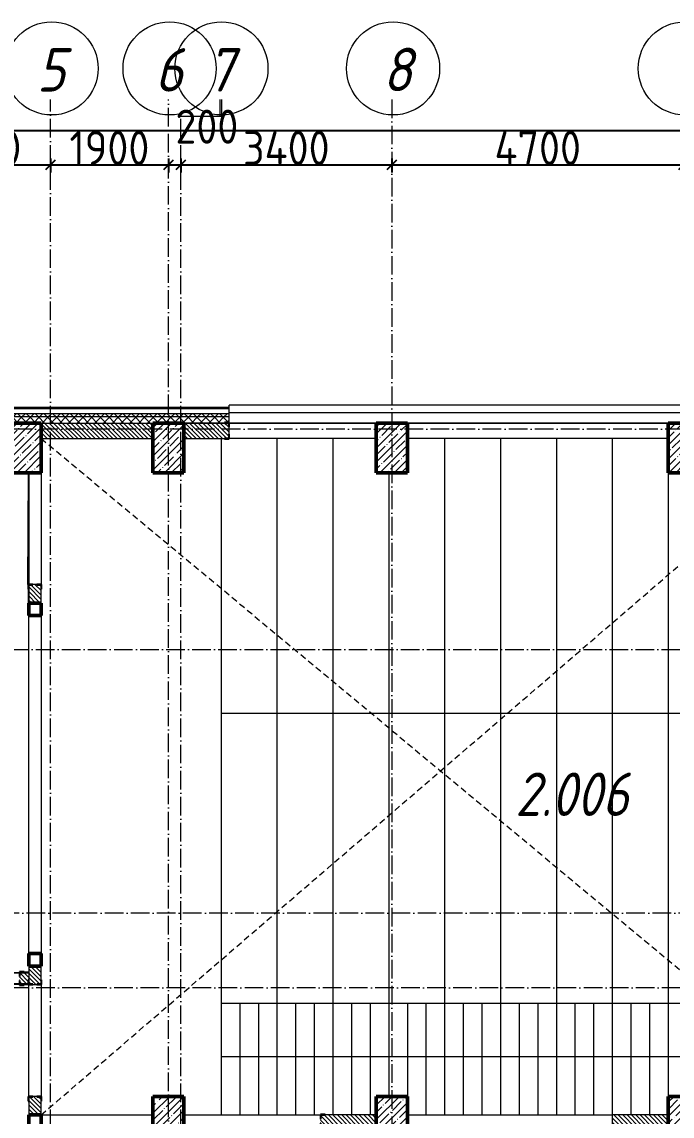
# Model space of a CAD drawing. Header units: millimetres. Extents: x -12989 to 629078, y -109036 to 555275.
# Drawn here: x 523858 to 534333, y 165297 to 182930 of the extents above; entities that cross this region are included whole.
import ezdxf

# ---------------------------------------------------------------- set-up
doc = ezdxf.new("R2010")
doc.units = ezdxf.units.MM
doc.linetypes.add('200_ШТРИХ_ш1п0_6_', pattern=[160, 100, -60])
doc.linetypes.add('50_200_ШТРИХ_1Т_ш5_п1_п1_', pattern=[700, 500, -100, 0, -100])
for name, color, linetype, lineweight in [('A-____-____-DIMS', 7, 'Continuous', 9), ('A-DETL-____-OTLN-3', 7, '200_ШТРИХ_ш1п0_6_', 9), ('A-GENM-____-MCUT', 7, 'Continuous', 25), ('A-GENM-____-OTLN-1', 7, 'Continuous', 25), ('A-GLAZ-____-OTLN', 7, 'Continuous', 9), ('A-WALL-____-MCUT', 7, 'Continuous', 13), ('A-WALL-____-MCUT-1', 7, 'Continuous', 9), ('A-WALL-____-OTLN', 7, 'Continuous', 9), ('A-WALL-____-PATT-1', 7, 'Continuous', 9), ('A-WALL-FNSH-MCUT-1', 7, 'Continuous', 9), ('I-WALL-____-OTLN', 7, 'Continuous', 9), ('S-COLS-____-MCUT', 7, 'Continuous', 50), ('S-COLS-____-OTLN', 7, 'Continuous', 9), ('S-GRID-____-IDEN', 7, 'Continuous', 9), ('S-GRID-____-OTLN', 7, 'Continuous', 9), ('S-GRID-____-OTLN-1', 7, '50_200_ШТРИХ_1Т_ш5_п1_п1_', 9), ('S-STRS-____-OTLN-1', 7, 'Continuous', 9), ('Марки помещений', 7, 'Continuous', 9)]:
    doc.layers.add(name, color=color, linetype=linetype, lineweight=lineweight)
doc.styles.add('ISOCPEUR_I_2', font='isocpeui.ttf', dxfattribs={"width": 0.85, "height": 2.3})
doc.styles.add('ISOCPEUR_I_9', font='isocpeui.ttf', dxfattribs={"width": 0.9, "height": 250})
doc.styles.add('СПДС', font='isocpeur.ttf', dxfattribs={"width": 0.9})
doc.dimstyles.new('ISO-2_5_0_9К_БОЛЬШОЙ_ОСИ', dxfattribs={"dimscale": 304.8, "dimtxt": 248.995294, "dimasz": 0.492126, "dimexe": 0.393701, "dimexo": 0, "dimgap": 0, "dimtad": 1, "dimdec": 0, "dimzin": 0, "dimdsep": 46, "dimtxsty": 'ISOCPEUR_I_9', "dimblk1": 'OBLIQUE', "dimblk2": 'OBLIQUE', "dimsah": 1, "dimcen": 0.09, "dimdle": 0.393701, "dimazin": 0, "dimtfac": 1, "dimtdec": 4, "dimtix": 1, "dimtmove": 0, "dimatfit": 3, "dimfxl": 1, "dimtvp": 1, "dimtolj": 1, "dimtzin": 0, "dimarcsym": 2})
doc.dimstyles.new('ISO-2_5_0_9К_БОЛЬШОЙ_ОСИ_1', dxfattribs={"dimscale": 304.8, "dimtxt": 248.995294, "dimasz": 0.492126, "dimexe": 0.393701, "dimexo": 0, "dimgap": 0, "dimtad": 1, "dimdec": 0, "dimzin": 0, "dimdsep": 46, "dimtxsty": 'ISOCPEUR_I_9', "dimblk1": 'OBLIQUE', "dimblk2": 'OBLIQUE', "dimsah": 1, "dimcen": 0.09, "dimdle": 0.393701, "dimazin": 0, "dimtfac": 1, "dimtdec": 4, "dimtix": 1, "dimtmove": 1, "dimatfit": 3, "dimfxl": 1, "dimtvp": 1, "dimtolj": 1, "dimtzin": 0, "dimarcsym": 2})
doc.dimstyles.new('ISO-2_5_0_9К_БОЛЬШОЙ_ОСИ_2', dxfattribs={"dimscale": 304.8, "dimtxt": 248.995294, "dimasz": 0.492126, "dimexe": 0.393701, "dimexo": 0, "dimgap": 0, "dimtad": 1, "dimdec": 0, "dimzin": 0, "dimdsep": 46, "dimtxsty": 'ISOCPEUR_I_9', "dimblk1": 'OBLIQUE', "dimblk2": 'OBLIQUE', "dimsah": 1, "dimcen": 0.09, "dimdle": 0.393701, "dimazin": 0, "dimtfac": 1, "dimtdec": 4, "dimtix": 1, "dimtmove": 2, "dimatfit": 3, "dimfxl": 1, "dimtvp": 1, "dimtolj": 1, "dimtzin": 0, "dimarcsym": 2})
pattern_1 = [(45, (516567.8, 90784.41), (-70.71068, 70.71068), []), (135, (516567.8, 90784.41), (-70.71068, -70.71068), [])]
pattern_2 = [(135, (516567.8, 90784.41), (-35.35534, -35.35534), [])]

# ---------------------------------------------------------------- blocks, each defined once
blk = doc.blocks.new('BSC_Колонна _Прямоугольная - 500х800-25984396-АР1_План отверстий 2 этажа в осях 1-64_Ю-ЯЯ')
at = {"layer": 'S-COLS-____-OTLN'}
h = blk.add_hatch(dxfattribs=at)
h.set_pattern_fill('FP_14', color=256, style=0, pattern_type=2)
h.set_pattern_definition([(45, (-9650, -85281.04), (-114.04925, 114.04925), []), (45, (-9535.95, -85281.04), (-114.04925, 114.04925), [201.613, -40.323, 3.353, -36.97])])
h.paths.add_polyline_path([(-250, -400), (250, -400), (250, 400), (-250, 400)], flags=0)
at = {"layer": 'S-COLS-____-MCUT'}
for p, q in [((250, 400), (-250, 400)), ((-250, 400), (-250, -400)), ((250, -400), (250, 400)), ((-250, -400), (250, -400))]:
    blk.add_line(p, q, dxfattribs=at)
blk = doc.blocks.new('BSC_Колонна _Прямоугольная - 500х800-V9-АР1_План отверстий 2 этажа в осях 1-64_Ю-ЯЯ')
at = {"layer": 'S-COLS-____-OTLN'}
h = blk.add_hatch(dxfattribs=at)
h.set_pattern_fill('FP_15', color=256, style=0, pattern_type=2)
h.set_pattern_definition([(45, (-9650, -74431.04), (-114.04925, 114.04925), []), (45, (-9535.95, -74431.04), (-114.04925, 114.04925), [201.613, -40.323, 3.353, -36.97])])
h.paths.add_polyline_path([(-250, -400), (250, -400), (250, 400), (-250, 400)], flags=0)
at = {"layer": 'S-COLS-____-MCUT'}
for p, q in [((250, 400), (-250, 400)), ((-250, 400), (-250, -400)), ((250, -400), (250, 400)), ((-250, -400), (250, -400))]:
    blk.add_line(p, q, dxfattribs=at)
blk = doc.blocks.new('BSC_Колонна _Прямоугольная - 500х800-V63-АР1_План отверстий 2 этажа в осях 1-64_Ю-ЯЯ')
at = {"layer": 'S-COLS-____-OTLN'}
h = blk.add_hatch(dxfattribs=at)
h.set_pattern_fill('FP_74', color=256, style=0, pattern_type=2)
h.set_pattern_definition([(45, (-13250, -85281.04), (-114.04925, 114.04925), []), (45, (-13135.95, -85281.04), (-114.04925, 114.04925), [201.613, -40.323, 3.353, -36.97])])
h.paths.add_polyline_path([(-250, -400), (250, -400), (250, 400), (-250, 400)], flags=0)
at = {"layer": 'S-COLS-____-MCUT'}
for p, q in [((250, 400), (-250, 400)), ((-250, 400), (-250, -400)), ((250, -400), (250, 400)), ((-250, -400), (250, -400))]:
    blk.add_line(p, q, dxfattribs=at)
blk = doc.blocks.new('BSC_Колонна _Прямоугольная - 500х800-V64-АР1_План отверстий 2 этажа в осях 1-64_Ю-ЯЯ')
at = {"layer": 'S-COLS-____-OTLN'}
h = blk.add_hatch(dxfattribs=at)
h.set_pattern_fill('FP_75', color=256, style=0, pattern_type=2)
h.set_pattern_definition([(45, (-17950, -85281.04), (-114.04925, 114.04925), []), (45, (-17835.95, -85281.04), (-114.04925, 114.04925), [201.613, -40.323, 3.353, -36.97])])
h.paths.add_polyline_path([(-250, -400), (250, -400), (250, 400), (-250, 400)], flags=0)
at = {"layer": 'S-COLS-____-MCUT'}
for p, q in [((250, 400), (-250, 400)), ((-250, 400), (-250, -400)), ((250, -400), (250, 400)), ((-250, -400), (250, -400))]:
    blk.add_line(p, q, dxfattribs=at)
blk = doc.blocks.new('BSC_Колонна _Прямоугольная - 500х800-V65-АР1_План отверстий 2 этажа в осях 1-64_Ю-ЯЯ')
at = {"layer": 'S-COLS-____-OTLN'}
h = blk.add_hatch(dxfattribs=at)
h.set_pattern_fill('FP_76', color=256, style=0, pattern_type=2)
h.set_pattern_definition([(45, (-13250, -74431.04), (-114.04925, 114.04925), []), (45, (-13135.95, -74431.04), (-114.04925, 114.04925), [201.613, -40.323, 3.353, -36.97])])
h.paths.add_polyline_path([(-250, -400), (250, -400), (250, 400), (-250, 400)], flags=0)
at = {"layer": 'S-COLS-____-MCUT'}
for p, q in [((250, 400), (-250, 400)), ((-250, 400), (-250, -400)), ((250, -400), (250, 400)), ((-250, -400), (250, -400))]:
    blk.add_line(p, q, dxfattribs=at)
blk = doc.blocks.new('BSC_Колонна _Прямоугольная - 500х800-V66-АР1_План отверстий 2 этажа в осях 1-64_Ю-ЯЯ')
at = {"layer": 'S-COLS-____-OTLN'}
h = blk.add_hatch(dxfattribs=at)
h.set_pattern_fill('FP_77', color=256, style=0, pattern_type=2)
h.set_pattern_definition([(45, (-17950, -74431.04), (-114.04925, 114.04925), []), (45, (-17835.95, -74431.04), (-114.04925, 114.04925), [201.613, -40.323, 3.353, -36.97])])
h.paths.add_polyline_path([(-250, -400), (250, -400), (250, 400), (-250, 400)], flags=0)
at = {"layer": 'S-COLS-____-MCUT'}
for p, q in [((250, 400), (-250, 400)), ((-250, 400), (-250, -400)), ((250, -400), (250, 400)), ((-250, -400), (250, -400))]:
    blk.add_line(p, q, dxfattribs=at)
blk = doc.blocks.new('BSC_Колонна _Прямоугольная - 500х800-V91-АР1_План отверстий 2 этажа в осях 1-64_Ю-ЯЯ')
at = {"layer": 'S-COLS-____-OTLN'}
h = blk.add_hatch(dxfattribs=at)
h.set_pattern_fill('FP_104', color=256, style=0, pattern_type=2)
h.set_pattern_definition([(45, (-7350, -85281.04), (-114.04925, 114.04925), []), (45, (-7235.95, -85281.04), (-114.04925, 114.04925), [201.613, -40.323, 3.353, -36.97])])
h.paths.add_polyline_path([(-250, -400), (250, -400), (250, 400), (-250, 400)], flags=0)
at = {"layer": 'S-COLS-____-MCUT'}
for p, q in [((250, 400), (-250, 400)), ((-250, 400), (-250, -400)), ((250, -400), (250, 400)), ((-250, -400), (250, -400))]:
    blk.add_line(p, q, dxfattribs=at)
blk = doc.blocks.new('Отлив_СКБ - Отлив витража_120_НВФ-31886523-АР1_План отверстий 2 этажа в осях 1-64_Ю-ЯЯ')
at = {"layer": 'A-GLAZ-____-OTLN'}
for p, q in [((0, 83), (0, 120)), ((9500, 120), (0, 120)), ((0, 2), (9500, 2)), ((9500, 120), (9500, 83)), ((9500, 0), (0, 0))]:
    blk.add_line(p, q, dxfattribs=at)
blk = doc.blocks.new('Фахверк_СКБ_Уголок - 250_2700-27497298-АР1_План отверстий 2 этажа в осях 1-64_Ю-ЯЯ')
at = {"layer": 'A-GENM-____-MCUT'}
for p, q in [((200, 181), (125, 181)), ((125, 181), (125, 106)), ((200, 175), (200, 181)), ((125, 106), (131, 106)), ((131, 106), (131, 175)), ((131, 175), (200, 175)), ((131, -6), (125, -6)), ((125, -6), (125, -81)), ((125, -81), (200, -81)), ((131, -75), (131, -6)), ((200, -75), (131, -75)), ((200, -81), (200, -75))]:
    blk.add_line(p, q, dxfattribs=at)
blk = doc.blocks.new('Фахверк_СКБ_Уголок - 200_3550_зеркало-28264001-АР1_План отверстий 2 этажа в осях 1-64_Ю-ЯЯ')
at = {"layer": 'A-GENM-____-MCUT'}
for p, q in [((200, 156), (125, 156)), ((125, 156), (125, 81)), ((125, 81), (131, 81)), ((131, 19), (125, 19)), ((125, 19), (125, -56)), ((131, 81), (131, 150)), ((131, 150), (200, 150)), ((131, -50), (131, 19)), ((200, 150), (200, 156)), ((125, -56), (200, -56)), ((200, -50), (131, -50)), ((200, -56), (200, -50))]:
    blk.add_line(p, q, dxfattribs=at)
blk = doc.blocks.new('Фахверк_СКБ_Уголок - 200_3550-28267367-АР1_План отверстий 2 этажа в осях 1-64_Ю-ЯЯ')
at = {"layer": 'A-GENM-____-MCUT'}
for p, q in [((200, 156), (125, 156)), ((125, 156), (125, 81)), ((125, 81), (131, 81)), ((131, 19), (125, 19)), ((125, 19), (125, -56)), ((131, 81), (131, 150)), ((131, 150), (200, 150)), ((131, -50), (131, 19)), ((200, 150), (200, 156)), ((125, -56), (200, -56)), ((200, -50), (131, -50)), ((200, -56), (200, -50))]:
    blk.add_line(p, q, dxfattribs=at)
blk = doc.blocks.new('BSC_Колонна _Прямоугольная1 - 200х200 _металл_-35205626-АР1_План отверстий 2 этажа в осях 1-64_Ю-ЯЯ')
at = {"layer": 'S-COLS-____-MCUT'}
for p, q in [((100, 100), (-100, 100)), ((-100, 100), (-100, -100)), ((100, -100), (100, 100)), ((-100, -100), (100, -100))]:
    blk.add_line(p, q, dxfattribs=at)
blk = doc.blocks.new('BSC_Колонна _Прямоугольная1 - 200х200 _металл_-35201446-АР1_План отверстий 2 этажа в осях 1-64_Ю-ЯЯ')
at = {"layer": 'S-COLS-____-MCUT'}
for p, q in [((100, 100), (-100, 100)), ((-100, 100), (-100, -100)), ((100, -100), (100, 100)), ((-100, -100), (100, -100))]:
    blk.add_line(p, q, dxfattribs=at)
blk = doc.blocks.new('Ось сетки - Круг_Ø6_00__ISO-2_5_0_9K_-25732049-АР1_План отверстий 3 этажа в осях 1-64_Ю-ЯЯ')
at = {"layer": 'S-GRID-____-IDEN'}
blk.add_circle((0, 0), 3, dxfattribs=at)
blk = doc.blocks.new('_Oblique')
at = {"color": 0, "linetype": 'ByBlock', "lineweight": -2}
blk.add_line((-0.5, -0.5), (0.5, 0.5), dxfattribs=at)
blk = doc.blocks.new('*D2835')
at = {"layer": 'A-____-____-DIMS', "color": 0, "lineweight": -2, "transparency": 16777216}
for p, q in [((289221, 3083), (289221, 2857)), ((291521, 3083), (291521, 2857)), ((289101, 2977), (291641, 2977))]:
    blk.add_line(p, q, dxfattribs=at)
at = {"layer": 'Defpoints', "color": 0, "transparency": 16777216}
for p in [(289221, 3083), (291521, 3083), (291521, 2977)]:
    blk.add_point(p, dxfattribs=at)
at = {"layer": 'A-____-____-DIMS', "color": 0, "lineweight": -2, "transparency": 16777216, "xscale": 150, "yscale": 150, "zscale": 150, "rotation": 180}
blk.add_blockref('_Oblique', (289221, 2977), dxfattribs=at)
at = {"layer": 'A-____-____-DIMS', "color": 0, "lineweight": -2, "transparency": 16777216, "xscale": 150, "yscale": 150, "zscale": 150}
blk.add_blockref('_Oblique', (291521, 2977), dxfattribs=at)
at = {"layer": 'A-____-____-DIMS', "color": 0, "transparency": 16777216, "insert": (290371, 3251), "char_height": 548.6, "attachment_point": 5, "style": 'СПДС'}
blk.add_mtext('\\A1;2300', dxfattribs=at)
blk = doc.blocks.new('*D2836')
at = {"layer": 'A-____-____-DIMS', "color": 0, "lineweight": -2, "transparency": 16777216}
for p, q in [((291521, 3083), (291521, 2857)), ((293421, 3083), (293421, 2857)), ((291401, 2977), (293541, 2977))]:
    blk.add_line(p, q, dxfattribs=at)
at = {"layer": 'Defpoints', "color": 0, "transparency": 16777216}
for p in [(291521, 3083), (293421, 3083), (293421, 2977)]:
    blk.add_point(p, dxfattribs=at)
at = {"layer": 'A-____-____-DIMS', "color": 0, "lineweight": -2, "transparency": 16777216, "xscale": 150, "yscale": 150, "zscale": 150, "rotation": 180}
blk.add_blockref('_Oblique', (291521, 2977), dxfattribs=at)
at = {"layer": 'A-____-____-DIMS', "color": 0, "lineweight": -2, "transparency": 16777216, "xscale": 150, "yscale": 150, "zscale": 150}
blk.add_blockref('_Oblique', (293421, 2977), dxfattribs=at)
at = {"layer": 'A-____-____-DIMS', "color": 0, "transparency": 16777216, "insert": (292471, 3251), "char_height": 548.6, "attachment_point": 5, "style": 'СПДС'}
blk.add_mtext('\\A1;1900', dxfattribs=at)
blk = doc.blocks.new('*D2837')
at = {"layer": 'A-____-____-DIMS', "color": 0, "lineweight": -2, "transparency": 16777216}
for p, q in [((293421, 3083), (293421, 2857)), ((293621, 3083), (293621, 2857)), ((293301, 2977), (293741, 2977))]:
    blk.add_line(p, q, dxfattribs=at)
at = {"layer": 'Defpoints', "color": 0, "transparency": 16777216}
for p in [(293421, 3083), (293621, 3083), (293621, 2977)]:
    blk.add_point(p, dxfattribs=at)
at = {"layer": 'A-____-____-DIMS', "color": 0, "lineweight": -2, "transparency": 16777216, "xscale": 150, "yscale": 150, "zscale": 150, "rotation": 180}
blk.add_blockref('_Oblique', (293421, 2977), dxfattribs=at)
at = {"layer": 'A-____-____-DIMS', "color": 0, "lineweight": -2, "transparency": 16777216, "xscale": 150, "yscale": 150, "zscale": 150}
blk.add_blockref('_Oblique', (293621, 2977), dxfattribs=at)
at = {"layer": 'A-____-____-DIMS', "color": 0, "transparency": 16777216, "insert": (293534, 3868), "char_height": 548.6, "attachment_point": 1, "line_spacing_factor": 1.149209, "style": 'СПДС'}
blk.add_mtext('\\A1;200', dxfattribs=at)
blk = doc.blocks.new('*D2838')
at = {"layer": 'A-____-____-DIMS', "color": 0, "lineweight": -2, "transparency": 16777216}
for p, q in [((293621, 3083), (293621, 2857)), ((297021, 3083), (297021, 2857)), ((293501, 2977), (297141, 2977))]:
    blk.add_line(p, q, dxfattribs=at)
at = {"layer": 'Defpoints', "color": 0, "transparency": 16777216}
for p in [(293621, 3083), (297021, 3083), (297021, 2977)]:
    blk.add_point(p, dxfattribs=at)
at = {"layer": 'A-____-____-DIMS', "color": 0, "lineweight": -2, "transparency": 16777216, "xscale": 150, "yscale": 150, "zscale": 150, "rotation": 180}
blk.add_blockref('_Oblique', (293621, 2977), dxfattribs=at)
at = {"layer": 'A-____-____-DIMS', "color": 0, "lineweight": -2, "transparency": 16777216, "xscale": 150, "yscale": 150, "zscale": 150}
blk.add_blockref('_Oblique', (297021, 2977), dxfattribs=at)
at = {"layer": 'A-____-____-DIMS', "color": 0, "transparency": 16777216, "insert": (295321, 3251), "char_height": 548.6, "attachment_point": 5, "style": 'СПДС'}
blk.add_mtext('\\A1;3400', dxfattribs=at)
blk = doc.blocks.new('*D2839')
at = {"layer": 'A-____-____-DIMS', "color": 0, "lineweight": -2, "transparency": 16777216}
for p, q in [((297021, 3083), (297021, 2857)), ((301721, 3083), (301721, 2857)), ((296901, 2977), (301841, 2977))]:
    blk.add_line(p, q, dxfattribs=at)
at = {"layer": 'Defpoints', "color": 0, "transparency": 16777216}
for p in [(297021, 3083), (301721, 3083), (301721, 2977)]:
    blk.add_point(p, dxfattribs=at)
at = {"layer": 'A-____-____-DIMS', "color": 0, "lineweight": -2, "transparency": 16777216, "xscale": 150, "yscale": 150, "zscale": 150, "rotation": 180}
blk.add_blockref('_Oblique', (297021, 2977), dxfattribs=at)
at = {"layer": 'A-____-____-DIMS', "color": 0, "lineweight": -2, "transparency": 16777216, "xscale": 150, "yscale": 150, "zscale": 150}
blk.add_blockref('_Oblique', (301721, 2977), dxfattribs=at)
at = {"layer": 'A-____-____-DIMS', "color": 0, "transparency": 16777216, "insert": (299371, 3251), "char_height": 548.6, "attachment_point": 5, "style": 'СПДС'}
blk.add_mtext('\\A1;4700', dxfattribs=at)
blk = doc.blocks.new('*D2873')
at = {"layer": 'A-____-____-DIMS', "color": 0, "lineweight": -2, "transparency": 16777216}
for p, q in [((281301, 3529), (332155, 3529)), ((281421, 3635), (281421, 3409)), ((385041, 3529), (334032, 3529)), ((384921, 3635), (384921, 3409))]:
    blk.add_line(p, q, dxfattribs=at)
at = {"layer": 'Defpoints', "color": 0, "transparency": 16777216}
for p in [(281421, 3635), (384921, 3635), (384921, 3529)]:
    blk.add_point(p, dxfattribs=at)
at = {"layer": 'A-____-____-DIMS', "color": 0, "lineweight": -2, "transparency": 16777216, "xscale": 150, "yscale": 150, "zscale": 150, "rotation": 180}
blk.add_blockref('_Oblique', (281421, 3529), dxfattribs=at)
at = {"layer": 'A-____-____-DIMS', "color": 0, "lineweight": -2, "transparency": 16777216, "xscale": 150, "yscale": 150, "zscale": 150}
blk.add_blockref('_Oblique', (384921, 3529), dxfattribs=at)
at = {"layer": 'A-____-____-DIMS', "color": 0, "transparency": 16777216, "insert": (332155, 4055), "char_height": 548.6, "attachment_point": 1, "line_spacing_factor": 1.149209, "style": 'СПДС'}
blk.add_mtext('\\A1;103500', dxfattribs=at)
blk = doc.blocks.new('3эт')
at = {"layer": 'S-GRID-____-OTLN-1', "color": 251, "ltscale": 0.6, "true_color": 0x636466}
for p, q in [((291520.7, -33971.9), (291520.7, 4029.4)), ((293420.7, -33791.8), (293420.7, 4029.4)), ((294255.7, 3765.1), (294255.7, 4029.4)), ((297020.7, 4029.4), (297020.7, -33971.9)), ((293620.7, -33971.9), (293620.7, 3765.1)), ((293620.7, 3765.1), (294255.7, 3765.1)), ((387845.1, -1282.4), (279101.9, -1282.4)), ((279101.9, -4832.4), (387845.1, -4832.4)), ((330925.3, -9082.4), (279101.9, -9082.4)), ((316375.7, -10282.4), (279101.9, -10282.4))]:
    blk.add_line(p, q, dxfattribs=at)
at = {"layer": 'S-GRID-____-IDEN', "xscale": 250, "yscale": 250, "zscale": 99.99999999999993}
for p in [(291540.6, 4531.9), (293440.6, 4531.9), (294275.6, 4531.9)]:
    blk.add_blockref('Ось сетки - Круг_Ø6_00__ISO-2_5_0_9K_-25732049-АР1_План отверстий 3 этажа в осях 1-64_Ю-ЯЯ', p, dxfattribs=at)
at = {"layer": 'S-GRID-____-IDEN', "xscale": 250, "yscale": 250, "zscale": 99.99999999999993, "rotation": 180}
for p in [(297040.6, 4531.9), (301740.6, 4531.9)]:
    blk.add_blockref('Ось сетки - Круг_Ø6_00__ISO-2_5_0_9K_-25732049-АР1_План отверстий 3 этажа в осях 1-64_Ю-ЯЯ', p, dxfattribs=at)
at = {"layer": 'S-GRID-____-IDEN', "char_height": 700, "width": 202.025, "attachment_point": 1, "style": 'ISOCPEUR_I_9'}
for s, insert in [('\\fISOCPEUR|b0|i1|c204|p34|;\\W.9;5', (291301.8, 4859.2)), ('\\fISOCPEUR|b0|i1|c204|p34|;\\W.9;6', (293201.8, 4859.2)), ('\\fISOCPEUR|b0|i1|c204|p34|;\\W.9;7', (294036.8, 4859.2)), ('\\fISOCPEUR|b0|i1|c204|p34|;\\W.9;8', (296872.4, 4864.3))]:
    blk.add_mtext(s, dxfattribs=dict(at, insert=insert))
at = {"layer": 'A-____-____-DIMS'}
for base, p1, p2, dimstyle, override, picture, middle in [((384920.7, 3529.2), (281420.7, 3635.3), (384920.7, 3635.3), 'ISO-2_5_0_9К_БОЛЬШОЙ_ОСИ_2', {"dimtxt": 1.8, "dimpost": '<>', "dimtxsty": 'СПДС', "dimfxl": 103500}, '*D2873', (333093.6, 3689.2)), ((293620.7, 2977), (293420.7, 3083.1), (293620.7, 3083.1), 'ISO-2_5_0_9К_БОЛЬШОЙ_ОСИ_1', {"dimtxt": 1.8, "dimpost": '<>', "dimtxsty": 'СПДС', "dimfxl": 200}, '*D2837', (294003.2, 3136.9))]:
    dim = blk.add_linear_dim(base=base, p1=p1, p2=p2, dimstyle=dimstyle, override=override, dxfattribs=at)
    dim.commit()
    dim.dimension.update_dxf_attribs({"geometry": picture, "text_midpoint": middle, "dimtype": 160})
for base, p1, p2, override, picture, middle in [((291520.7, 2977), (289220.7, 3083.1), (291520.7, 3083.1), {"dimtxt": 1.8, "dimpost": '<>', "dimtxsty": 'СПДС', "dimfxl": 2300}, '*D2835', (290370.7, 3251.3)), ((293420.7, 2977), (291520.7, 3083.1), (293420.7, 3083.1), {"dimtxt": 1.8, "dimpost": '<>', "dimtxsty": 'СПДС', "dimfxl": 1900}, '*D2836', (292470.7, 3251.3)), ((297020.7, 2977), (293620.7, 3083.1), (297020.7, 3083.1), {"dimtxt": 1.8, "dimpost": '<>', "dimtxsty": 'СПДС', "dimfxl": 3400}, '*D2838', (295320.7, 3251.3)), ((301720.7, 2977), (297020.7, 3083.1), (301720.7, 3083.1), {"dimtxt": 1.8, "dimpost": '<>', "dimtxsty": 'СПДС', "dimfxl": 4700}, '*D2839', (299370.7, 3251.3))]:
    dim = blk.add_linear_dim(base=base, p1=p1, p2=p2, dimstyle='ISO-2_5_0_9К_БОЛЬШОЙ_ОСИ', override=override, dxfattribs=at)
    dim.commit()
    dim.dimension.update_dxf_attribs({"geometry": picture, "text_midpoint": middle})

msp = doc.modelspace()

# ---------------------------------------------------------------- hatches: boundary and pattern name
at = {"layer": 'A-WALL-____-PATT-1'}
h = msp.add_hatch(dxfattribs=at)
h.set_pattern_fill('FP_3', color=256, style=0, pattern_type=2)
h.set_pattern_definition([(45, (516567.8, 90784.41), (-85.53659, 85.53659), []), (45, (516624.82, 90784.41), (-85.53659, 85.53659), [])])
h.paths.add_polyline_path([(540435.2976, 176695.4504), (540435.2976, 176715.4504), (536697.7976, 176715.4504), (536697.7976, 176695.4504), (540413.8755, 176695.4504)], flags=0)
h.paths.add_polyline_path([(527197.7976, 176695.4504), (527197.7976, 176715.4504), (513887.7976, 176715.4504), (513887.7976, 176695.4504), (527157.6205, 176695.4504)], flags=0)
h = msp.add_hatch(dxfattribs=at)
h.set_pattern_fill('FP_1', color=256, style=0, pattern_type=2)
h.set_pattern_definition(pattern_1)
h.paths.add_polyline_path([(536697.7976, 176565.4504), (540267.7976, 176565.4504), (540267.7976, 176615.4504), (536697.7976, 176615.4504)], flags=0)
h.paths.add_polyline_path([(527157.6205, 176565.4504), (527197.7976, 176565.4504), (527197.7976, 176615.4504), (514117.7976, 176615.4504), (514117.7976, 176565.4504), (523622.6192, 176565.4504)], flags=0)
h = msp.add_hatch(dxfattribs=at)
h.set_pattern_fill('FP_1', color=256, style=0, pattern_type=2)
h.set_pattern_definition(pattern_1)
h.paths.add_polyline_path([(539567.7976, 176465.4504), (540267.7976, 176465.4504), (540267.7976, 176565.4504), (536697.7976, 176565.4504), (536697.7976, 176471.4504), (536772.7976, 176471.4504), (536772.7976, 176465.4504), (539530.1252, 176465.4504)], flags=0)
h.paths.add_polyline_path([(526467.7976, 176465.4504), (527122.7976, 176465.4504), (527122.7976, 176471.4504), (527197.7976, 176471.4504), (527197.7976, 176565.4504), (514117.7976, 176565.4504), (514117.7976, 176465.4504), (525967.7976, 176465.4504)], flags=0)
h = msp.add_hatch(dxfattribs=at)
h.set_pattern_fill('FP_6', color=256, style=0, pattern_type=2)
h.set_pattern_definition(pattern_2)
h.paths.add_polyline_path([(525967.7976, 176215.4504), (525967.7976, 176465.4504), (524167.7976, 176465.4504), (524167.7976, 176215.4504)], flags=0)
h = msp.add_hatch(dxfattribs=at)
h.set_pattern_fill('FP_6', color=256, style=0, pattern_type=2)
h.set_pattern_definition(pattern_2)
h.paths.add_polyline_path([(527157.6205, 176215.4504), (527191.7976, 176215.4504), (527191.7976, 176284.4504), (527197.7976, 176284.4504), (527197.7976, 176396.4504), (527191.7976, 176396.4504), (527191.7976, 176465.4504), (526467.7976, 176465.4504), (526467.7976, 176215.4504), (527122.7976, 176215.4504)], flags=0)
h = msp.add_hatch(dxfattribs=at)
h.set_pattern_fill('FP_6', color=256, style=0, pattern_type=2)
h.set_pattern_definition(pattern_2)
h.paths.add_polyline_path([(523967.7976, 173565.4504), (524167.7976, 173565.4504), (524167.7976, 173859.4504), (524098.7976, 173859.4504), (524098.7976, 173865.4504), (524036.7976, 173865.4504), (524036.7976, 173859.4504), (523967.7976, 173859.4504), (523967.7976, 173659.4504)], flags=0)
h = msp.add_hatch(dxfattribs=at)
h.set_pattern_fill('FP_6', color=256, style=0, pattern_type=2)
h.set_pattern_definition(pattern_2)
h.paths.add_polyline_path([(524087.7976, 165315.4504), (524167.7976, 165315.4504), (524167.7976, 165609.4504), (524098.7976, 165609.4504), (524098.7976, 165615.4504), (524036.7976, 165615.4504), (524036.7976, 165609.4504), (523967.7976, 165609.4504), (523967.7976, 165315.4504)], flags=0)
h.paths.add_polyline_path([(524098.7976, 167415.4504), (524098.7976, 167421.4504), (524167.7976, 167421.4504), (524167.7976, 167715.4504), (523967.7976, 167715.4504), (523967.7976, 167421.4504), (524036.7976, 167421.4504), (524036.7976, 167415.4504)], flags=0)
h = msp.add_hatch(dxfattribs=at)
h.set_pattern_fill('FP_6', color=256, style=0, pattern_type=2)
h.set_pattern_definition(pattern_2)
h.paths.add_polyline_path([(523961.7976, 167415.4504), (523961.7976, 167490.4504), (523967.7976, 167490.4504), (523967.7976, 167615.4504), (523823.7976, 167615.4504), (523823.7976, 167546.4504), (523817.7976, 167546.4504), (523817.7976, 167484.4504), (523823.7976, 167484.4504), (523823.7976, 167415.4504), (523892.7976, 167415.4504)], flags=0)
h = msp.add_hatch(dxfattribs=at)
h.set_pattern_fill('FP_6', color=256, style=0, pattern_type=2)
h.set_pattern_definition(pattern_2)
h.paths.add_polyline_path([(528925.1212, 165115.4504), (529567.7976, 165115.4504), (529567.7976, 165315.4504), (528673.7976, 165315.4504), (528673.7976, 165246.4504), (528667.7976, 165246.4504), (528667.7976, 165184.4504), (528673.7976, 165184.4504), (528673.7976, 165115.4504), (528742.7976, 165115.4504)], flags=0)
h = msp.add_hatch(dxfattribs=at)
h.set_pattern_fill('FP_6', color=256, style=0, pattern_type=2)
h.set_pattern_definition(pattern_2)
h.paths.add_polyline_path([(533367.7976, 165115.4504), (534267.7976, 165115.4504), (534267.7976, 165315.4504), (533367.7976, 165315.4504)], flags=0)

# ---------------------------------------------------------------- linework, layer by layer
for points in [[(523967.7976, 175665.4504), (523667.7976, 175665.4504), (523667.7976, 176215.4504)], [(523961.7976, 173865.4504), (523967.7976, 175665.4504)], [(523967.7976, 173859.4504), (523967.7976, 175665.4504)], [(523967.7976, 173565.4504), (523967.7976, 173865.4504)], [(523967.7976, 167602.9504), (519217.7976, 167615.4504), (519217.7976, 168015.4504), (516817.7976, 168015.4504), (516817.7976, 167615.4504), (514617.7976, 167615.4504)], [(523967.7976, 167421.4504), (522117.7976, 167421.4504)]]:
    msp.add_lwpolyline(points)
at = {"layer": 'A-DETL-____-OTLN-3'}
for p, q in [((524167.7976, 165315.4504), (536817.7976, 176215.4504)), ((524167.7976, 176215.4504), (537267.7976, 165315.4504))]:
    msp.add_line(p, q, dxfattribs=at)
at = {"layer": 'A-WALL-____-MCUT'}
for p, q in [((527197.7976, 176695.4504), (513887.7976, 176695.4504)), ((527197.7976, 176471.4504), (527197.7976, 176695.4504)), ((524167.7976, 176465.4504), (525967.7976, 176465.4504)), ((527197.7976, 176284.4504), (527197.7976, 176396.4504)), ((524167.7976, 176215.4504), (525967.7976, 176215.4504)), ((526467.7976, 176215.4504), (527122.7976, 176215.4504)), ((524098.7976, 173865.4504), (524036.7976, 173865.4504)), ((523967.7976, 173790.4504), (523967.7976, 173565.4504)), ((524167.7976, 173565.4504), (524167.7976, 173790.4504)), ((523967.7976, 167715.4504), (523967.7976, 167490.4504)), ((524167.7976, 167490.4504), (524167.7976, 167715.4504)), ((523967.7976, 167615.4504), (523892.7976, 167615.4504)), ((523892.7976, 167415.4504), (523961.7976, 167415.4504)), ((524036.7976, 167415.4504), (524098.7976, 167415.4504)), ((524098.7976, 165615.4504), (524036.7976, 165615.4504)), ((523967.7976, 165540.4504), (523967.7976, 165315.4504)), ((524167.7976, 165315.4504), (524167.7976, 165540.4504)), ((529567.7976, 165315.4504), (528742.7976, 165315.4504)), ((533367.7976, 165315.4504), (533367.7976, 164115.4504)), ((534267.7976, 165315.4504), (533367.7976, 165315.4504))]:
    msp.add_line(p, q, dxfattribs=at)
at = {"layer": 'A-WALL-____-MCUT-1'}
for p, q in [((527197.7976, 176615.4504), (514117.7976, 176615.4504)), ((527197.7976, 176565.4504), (514117.7976, 176565.4504)), ((526467.7976, 176465.4504), (527122.7976, 176465.4504)), ((527122.7976, 176465.4504), (526467.7976, 176465.4504))]:
    msp.add_line(p, q, dxfattribs=at)
at = {"layer": 'A-WALL-____-OTLN'}
for p, q in [((529567.7976, 176465.4504), (527197.7976, 176465.4504)), ((527197.7976, 176465.4504), (529567.7976, 176465.4504)), ((534267.7976, 176465.4504), (530067.7976, 176465.4504)), ((530067.7976, 176465.4504), (534267.7976, 176465.4504)), ((529567.7976, 176215.4504), (527197.7976, 176215.4504)), ((534267.7976, 176215.4504), (530067.7976, 176215.4504))]:
    msp.add_line(p, q, dxfattribs=at)
at = {"layer": 'A-WALL-FNSH-MCUT-1'}
for p, q in [((527197.7976, 176715.4504), (513867.7976, 176715.4504)), ((527197.7976, 176695.4504), (527197.7976, 176715.4504))]:
    msp.add_line(p, q, dxfattribs=at)
at = {"layer": 'I-WALL-____-OTLN'}
for p, q in [((523967.7976, 173865.4504), (523967.7976, 175665.4504)), ((524167.7976, 175665.4504), (524167.7976, 173865.4504)), ((523967.7976, 167915.4504), (523967.7976, 173365.4504)), ((524167.7976, 173365.4504), (524167.7976, 167915.4504)), ((523967.7976, 165615.4504), (523967.7976, 167415.4504)), ((524167.7976, 167415.4504), (524167.7976, 165615.4504)), ((524167.7976, 165315.4504), (525967.7976, 165315.4504)), ((526467.7976, 165315.4504), (528667.7976, 165315.4504)), ((530067.7976, 165315.4504), (533367.7976, 165315.4504))]:
    msp.add_line(p, q, dxfattribs=at)
at = {"layer": 'S-GRID-____-OTLN'}
for p, q in [((527077.5201, 181412.6687), (527077.5201, 181677.2598)), ((526417.7976, 181412.6687), (527077.5201, 181412.6687))]:
    msp.add_line(p, q, dxfattribs=at)
at = {"layer": 'S-STRS-____-OTLN-1'}
for p, q in [((527067.7976, 176215.4504), (527067.7976, 167115.4504)), ((527067.7976, 176215.4504), (527067.7976, 167115.4504)), ((527967.7976, 176215.4504), (527967.7976, 167115.4504)), ((527967.7976, 176215.4504), (527967.7976, 167115.4504)), ((528867.7976, 176215.4504), (528867.7976, 167115.4504)), ((528867.7976, 176215.4504), (528867.7976, 167115.4504)), ((530667.7976, 176215.4504), (530667.7976, 167115.4504)), ((530667.7976, 176215.4504), (530667.7976, 167115.4504)), ((531567.7976, 176215.4504), (531567.7976, 167115.4504)), ((531567.7976, 176215.4504), (531567.7976, 167115.4504)), ((532467.7976, 176215.4504), (532467.7976, 167115.4504)), ((532467.7976, 176215.4504), (532467.7976, 167115.4504)), ((533367.7976, 176215.4504), (533367.7976, 167115.4504)), ((533367.7976, 176215.4504), (533367.7976, 167115.4504)), ((529767.7976, 175665.4504), (529767.7976, 167115.4504)), ((529767.7976, 175665.4504), (529767.7976, 167115.4504)), ((534267.7976, 175665.4504), (534267.7976, 167115.4504)), ((534267.7976, 175665.4504), (534267.7976, 167115.4504)), ((527067.7976, 171790.4504), (527967.7976, 171790.4504)), ((527967.7976, 171790.4504), (528867.7976, 171790.4504)), ((528867.7976, 171790.4504), (529767.7976, 171790.4504)), ((529767.7976, 171790.4504), (530667.7976, 171790.4504)), ((530667.7976, 171790.4504), (531567.7976, 171790.4504)), ((531567.7976, 171790.4504), (532467.7976, 171790.4504)), ((532467.7976, 171790.4504), (533367.7976, 171790.4504)), ((533367.7976, 171790.4504), (534267.7976, 171790.4504)), ((534267.7976, 171790.4504), (535167.7976, 171790.4504)), ((527067.7976, 167115.4504), (527967.7976, 167115.4504)), ((527067.7976, 167115.4504), (527067.7976, 165315.4504)), ((527067.7976, 167115.4504), (527067.7976, 165315.4504)), ((527367.7976, 167115.4504), (527367.7976, 165315.4504)), ((527367.7976, 167115.4504), (527367.7976, 165315.4504)), ((527667.7976, 167115.4504), (527967.7976, 167115.4504)), ((527667.7976, 167115.4504), (527667.7976, 165315.4504)), ((527667.7976, 167115.4504), (527667.7976, 165315.4504)), ((527967.7976, 167115.4504), (528867.7976, 167115.4504)), ((527967.7976, 167115.4504), (527967.7976, 165315.4504)), ((527967.7976, 167115.4504), (527967.7976, 165315.4504)), ((528267.7976, 167115.4504), (528267.7976, 165315.4504)), ((528267.7976, 167115.4504), (528267.7976, 165315.4504)), ((528567.7976, 167115.4504), (528867.7976, 167115.4504)), ((528567.7976, 167115.4504), (528567.7976, 165315.4504)), ((528567.7976, 167115.4504), (528567.7976, 165315.4504)), ((528867.7976, 167115.4504), (529767.7976, 167115.4504)), ((528867.7976, 167115.4504), (528867.7976, 165315.4504)), ((528867.7976, 167115.4504), (528867.7976, 165315.4504)), ((529167.7976, 167115.4504), (529167.7976, 165315.4504)), ((529167.7976, 167115.4504), (529167.7976, 165315.4504)), ((529467.7976, 167115.4504), (529767.7976, 167115.4504)), ((529467.7976, 167115.4504), (529467.7976, 165315.4504)), ((529467.7976, 167115.4504), (529467.7976, 165315.4504)), ((529767.7976, 167115.4504), (530667.7976, 167115.4504)), ((529767.7976, 167115.4504), (529767.7976, 165615.4504)), ((529767.7976, 167115.4504), (529767.7976, 165615.4504)), ((530067.7976, 167115.4504), (530067.7976, 165615.4504)), ((530067.7976, 167115.4504), (530067.7976, 165615.4504)), ((530367.7976, 167115.4504), (530667.7976, 167115.4504)), ((530367.7976, 167115.4504), (530367.7976, 165315.4504)), ((530367.7976, 167115.4504), (530367.7976, 165315.4504)), ((530667.7976, 167115.4504), (531567.7976, 167115.4504)), ((530667.7976, 167115.4504), (530667.7976, 165315.4504)), ((530667.7976, 167115.4504), (530667.7976, 165315.4504)), ((530967.7976, 167115.4504), (530967.7976, 165315.4504)), ((530967.7976, 167115.4504), (530967.7976, 165315.4504)), ((531267.7976, 167115.4504), (531567.7976, 167115.4504)), ((531267.7976, 167115.4504), (531267.7976, 165315.4504)), ((531267.7976, 167115.4504), (531267.7976, 165315.4504)), ((531567.7976, 167115.4504), (532467.7976, 167115.4504)), ((531567.7976, 167115.4504), (531567.7976, 165315.4504)), ((531567.7976, 167115.4504), (531567.7976, 165315.4504)), ((531867.7976, 167115.4504), (531867.7976, 165315.4504)), ((531867.7976, 167115.4504), (531867.7976, 165315.4504)), ((532167.7976, 167115.4504), (532467.7976, 167115.4504)), ((532167.7976, 167115.4504), (532167.7976, 165315.4504)), ((532167.7976, 167115.4504), (532167.7976, 165315.4504)), ((532467.7976, 167115.4504), (533367.7976, 167115.4504)), ((532467.7976, 167115.4504), (532467.7976, 165315.4504)), ((532467.7976, 167115.4504), (532467.7976, 165315.4504)), ((532767.7976, 167115.4504), (532767.7976, 165315.4504)), ((532767.7976, 167115.4504), (532767.7976, 165315.4504)), ((533067.7976, 167115.4504), (533367.7976, 167115.4504)), ((533067.7976, 167115.4504), (533067.7976, 165315.4504)), ((533067.7976, 167115.4504), (533067.7976, 165315.4504)), ((533367.7976, 167115.4504), (534267.7976, 167115.4504)), ((533367.7976, 167115.4504), (533367.7976, 165315.4504)), ((533367.7976, 167115.4504), (533367.7976, 165315.4504)), ((533667.7976, 167115.4504), (533667.7976, 165315.4504)), ((533667.7976, 167115.4504), (533667.7976, 165315.4504)), ((533967.7976, 167115.4504), (534267.7976, 167115.4504)), ((533967.7976, 167115.4504), (533967.7976, 165315.4504)), ((533967.7976, 167115.4504), (533967.7976, 165315.4504)), ((534267.7976, 167115.4504), (535167.7976, 167115.4504)), ((534267.7976, 167115.4504), (534267.7976, 165615.4504)), ((534267.7976, 167115.4504), (534267.7976, 165615.4504)), ((527067.7976, 166255.4504), (527367.7976, 166255.4504)), ((527367.7976, 166255.4504), (527667.7976, 166255.4504)), ((527667.7976, 166255.4504), (527967.7976, 166255.4504)), ((527967.7976, 166255.4504), (528267.7976, 166255.4504)), ((528267.7976, 166255.4504), (528567.7976, 166255.4504)), ((528567.7976, 166255.4504), (528867.7976, 166255.4504)), ((528867.7976, 166255.4504), (529167.7976, 166255.4504)), ((529167.7976, 166255.4504), (529467.7976, 166255.4504)), ((529467.7976, 166255.4504), (529767.7976, 166255.4504)), ((529767.7976, 166255.4504), (530067.7976, 166255.4504)), ((530067.7976, 166255.4504), (530367.7976, 166255.4504)), ((530367.7976, 166255.4504), (530667.7976, 166255.4504)), ((530667.7976, 166255.4504), (530967.7976, 166255.4504)), ((530967.7976, 166255.4504), (531267.7976, 166255.4504)), ((531267.7976, 166255.4504), (531567.7976, 166255.4504)), ((531567.7976, 166255.4504), (531867.7976, 166255.4504)), ((531867.7976, 166255.4504), (532167.7976, 166255.4504)), ((532167.7976, 166255.4504), (532467.7976, 166255.4504)), ((532467.7976, 166255.4504), (532767.7976, 166255.4504)), ((532767.7976, 166255.4504), (533067.7976, 166255.4504)), ((533067.7976, 166255.4504), (533367.7976, 166255.4504)), ((533367.7976, 166255.4504), (533667.7976, 166255.4504)), ((533667.7976, 166255.4504), (533967.7976, 166255.4504)), ((533967.7976, 166255.4504), (534267.7976, 166255.4504)), ((534267.7976, 166255.4504), (534567.7976, 166255.4504))]:
    msp.add_line(p, q, dxfattribs=at)

# ---------------------------------------------------------------- block references
msp.add_blockref('3эт', (232797.0902, 177647.8646))
at = {"layer": 'A-GENM-____-OTLN-1'}
for name, p, rotation in [('Фахверк_СКБ_Уголок - 250_2700-27497298-АР1_План отверстий 2 этажа в осях 1-64_Ю-ЯЯ', (527322.7976, 176390.4504), 180), ('Фахверк_СКБ_Уголок - 200_3550-28267367-АР1_План отверстий 2 этажа в осях 1-64_Ю-ЯЯ', (524017.7976, 173990.4504), 269.9999999999999), ('Фахверк_СКБ_Уголок - 200_3550-28267367-АР1_План отверстий 2 этажа в осях 1-64_Ю-ЯЯ', (524117.7976, 167290.4504), 89.99999999999991), ('Фахверк_СКБ_Уголок - 200_3550-28267367-АР1_План отверстий 2 этажа в осях 1-64_Ю-ЯЯ', (524017.7976, 165740.4504), 269.9999999999999)]:
    msp.add_blockref(name, p, dxfattribs=dict(at, rotation=rotation))
for name, p in [('Фахверк_СКБ_Уголок - 200_3550_зеркало-28264001-АР1_План отверстий 2 этажа в осях 1-64_Ю-ЯЯ', (523692.7976, 167465.4504)), ('Фахверк_СКБ_Уголок - 200_3550-28267367-АР1_План отверстий 2 этажа в осях 1-64_Ю-ЯЯ', (528542.7976, 165165.4504))]:
    msp.add_blockref(name, p, dxfattribs=at)
at = {"layer": 'A-GLAZ-____-OTLN'}
msp.add_blockref('Отлив_СКБ - Отлив витража_120_НВФ-31886523-АР1_План отверстий 2 этажа в осях 1-64_Ю-ЯЯ', (527197.7976, 176632.4504), dxfattribs=at)
at = {"layer": 'S-COLS-____-OTLN'}
for name, p in [('BSC_Колонна _Прямоугольная - 500х800-V91-АР1_План отверстий 2 этажа в осях 1-64_Ю-ЯЯ', (523917.7976, 176065.4504)), ('BSC_Колонна _Прямоугольная - 500х800-25984396-АР1_План отверстий 2 этажа в осях 1-64_Ю-ЯЯ', (526217.7976, 176065.4504)), ('BSC_Колонна _Прямоугольная - 500х800-V63-АР1_План отверстий 2 этажа в осях 1-64_Ю-ЯЯ', (529817.7976, 176065.4504)), ('BSC_Колонна _Прямоугольная - 500х800-V64-АР1_План отверстий 2 этажа в осях 1-64_Ю-ЯЯ', (534517.7976, 176065.4504)), ('BSC_Колонна _Прямоугольная - 500х800-V9-АР1_План отверстий 2 этажа в осях 1-64_Ю-ЯЯ', (526217.7976, 165215.4504)), ('BSC_Колонна _Прямоугольная - 500х800-V65-АР1_План отверстий 2 этажа в осях 1-64_Ю-ЯЯ', (529817.7976, 165215.4504)), ('BSC_Колонна _Прямоугольная - 500х800-V66-АР1_План отверстий 2 этажа в осях 1-64_Ю-ЯЯ', (534517.7976, 165215.4504))]:
    msp.add_blockref(name, p, dxfattribs=at)
at = {"layer": 'S-COLS-____-OTLN', "rotation": 270.0000000000001}
for name, p in [('BSC_Колонна _Прямоугольная1 - 200х200 _металл_-35205626-АР1_План отверстий 2 этажа в осях 1-64_Ю-ЯЯ', (524067.7976, 173465.4504)), ('BSC_Колонна _Прямоугольная1 - 200х200 _металл_-35205626-АР1_План отверстий 2 этажа в осях 1-64_Ю-ЯЯ', (524067.7976, 167815.4504)), ('BSC_Колонна _Прямоугольная1 - 200х200 _металл_-35201446-АР1_План отверстий 2 этажа в осях 1-64_Ю-ЯЯ', (524067.7976, 165215.4504))]:
    msp.add_blockref(name, p, dxfattribs=at)

# ---------------------------------------------------------------- texts
at = {"layer": 'Марки помещений', "insert": (531806.6565, 170833.8528), "char_height": 700, "width": 785.65375, "attachment_point": 1, "style": 'ISOCPEUR_I_2'}
msp.add_mtext('2.006', dxfattribs=at)

doc.saveas('drawing.dxf')
